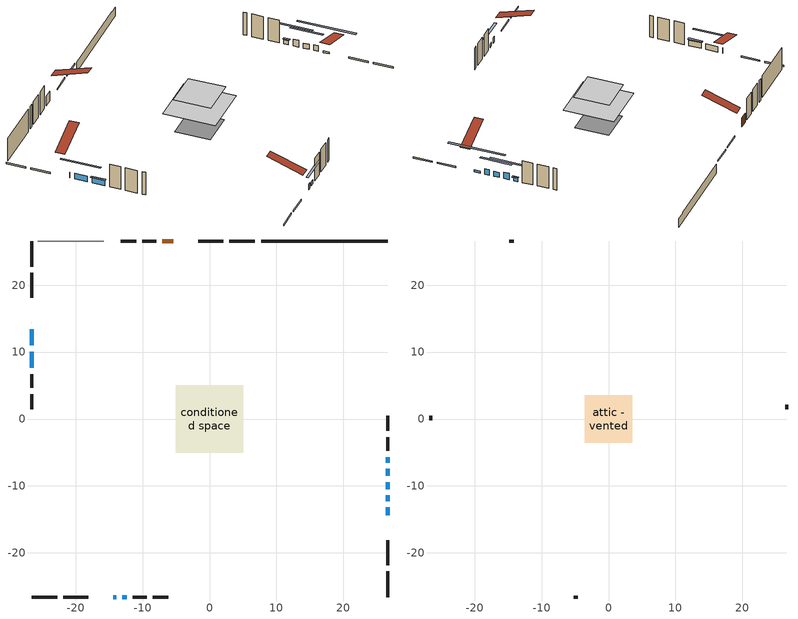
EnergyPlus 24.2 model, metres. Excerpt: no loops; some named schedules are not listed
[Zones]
conditioned space
 floor adiabatic (AdiabaticFloorConstruction): -5.06,-5.06 -5.06,5.06 5.06,5.06 5.06,-5.06 z3.25
 floor foundation (Slab1 construction): -3.42,-3.42 -3.42,3.42 3.42,3.42 3.42,-3.42 z-1.32
 wall outside (RimJoist1 construction): 6.77,26.6 2.95,26.6 / -26.6,-26.6 -22.77,-26.6 / -26.6,26.6 -26.6,22.77 / 26.6,-26.6 26.6,-22.77 z0.81:1.11
 wall outside (RimJoist2 construction): 2.02,26.6 -1.71,26.6 / -21.84,-26.6 -18.11,-26.6 / -26.6,21.84 -26.6,18.11 / 26.6,-21.84 26.6,-18.11 z0.81:1.11
 wall outside (AdiabaticWallConstruction 1): -5.41,26.6 -7.04,26.6 z0.81:2.84
 wall outside (AdiabaticWallConstruction): -26.6,14.42 -26.6,14.37 / -14.42,-26.6 -13.96,-26.6 / 26.6,-12.27 26.6,-11.43 / -26.6,13.45 -26.6,11.01 / -26.6,10.08 -26.6,7.64 z0.81:2.03; 26.6,-14.42 26.6,-13.2 z0.81:1.22; 26.6,-10.5 26.6,-9.43 z0.81:1.88; -13.03,-26.6 -12.37,-26.6 / 26.6,-6.51 26.6,-5.69 z0.81:1.63; 26.6,-8.51 26.6,-7.44 z0.81:2.23
 wall outside (Wall1 construction): -7.96,26.6 -10.03,26.6 / -11.44,-26.6 -9.38,-26.6 / -26.6,6.71 -26.6,4.65 / 26.6,-4.77 26.6,-2.7 z0.81:5.69
 wall outside (Wall2 construction): -10.96,26.6 -13.25,26.6 / -8.45,-26.6 -6.16,-26.6 / -26.6,3.72 -26.6,1.43 / 26.6,-1.77 26.6,0.52 z0.81:5.69
 wall foundation (FoundationWall1 construction): 7.7,26.6,-1.32 7.7,26.6,0.81 24.71,26.6,0.81 24.71,26.6,0.55 26.6,26.6,0.55 26.6,26.6,-1.32
 wall adiabatic (Wall4 construction): -15.77,26.6 -25.67,26.6 z0.81:5.69
 window (WindowConstruction 6): -26.6,14.42 -26.6,14.37 z0.81:2.03
 window (WindowConstruction 9): 26.6,-14.42 26.6,-13.2 z0.81:1.22
 window (WindowConstruction 7): -14.42,-26.6 -13.96,-26.6 z0.81:2.03
 window (WindowConstruction 8): 26.6,-12.27 26.6,-11.43 z0.81:2.03
 window (WindowConstruction): -26.6,13.44 -26.6,11.01 z0.81:2.03
 window (WindowConstruction 1): 26.6,-10.5 26.6,-9.43 z0.81:1.88
 window (WindowConstruction 2): -13.03,-26.6 -12.37,-26.6 z0.81:1.62
 window (WindowConstruction 3): 26.6,-8.5 26.6,-7.44 z0.81:2.23
 window (WindowConstruction 4): 26.6,-6.51 26.6,-5.7 z0.81:1.62
 window (WindowConstruction 5): -26.6,10.08 -26.6,7.64 z0.81:2.03
 door (Door): -5.41,26.6 -7.03,26.6 z0.81:2.84
 ceiling adiabatic (AdiabaticFloorConstruction): 5.06,-5.06 5.06,5.06 -5.06,5.06 -5.06,-5.06 z3.25
attic - vented
 floor to conditioned space (Floor1 construction Reversed): -3.58,-3.58 -3.58,3.58 3.58,3.58 3.58,-3.58 z5.69
 wall outside (Wall3 construction): -14.18,26.6 -14.84,26.6 / -5.23,-26.6 -4.56,-26.6 / -26.6,0.5 -26.6,-0.17 / 26.6,1.45 26.6,2.11 z0.81:5.69
 roof outside (Roof1 construction): -4.48,26.6,5.69 -4.48,19.63,8.01 -2.64,19.63,8.01 -2.64,26.6,5.69; -15.35,-26.6,5.69 -15.35,-19.63,8.01 -17.18,-19.63,8.01 -17.18,-26.6,5.69; -26.6,15.35,5.69 -19.63,15.35,8.01 -19.63,17.18,8.01 -26.6,17.18,5.69; 26.6,-15.35,5.69 19.63,-15.35,8.01 19.63,-17.18,8.01 26.6,-17.18,5.69
shading: 26.6,-8.12 26.6,-19.5 27.01,-19.5 27.01,-8.12 z6.3; -26.6,8.37 -26.6,16.08 -27.01,16.08 -27.01,8.37 z4.67; 26.6,-6.79 26.6,-13.14 27.01,-13.14 27.01,-6.79 z4.52; -9.73,-26.6 -15.67,-26.6 -15.67,-27.01 -9.73,-27.01 z4.26; 26.6,-4.8 26.6,-11.14 27.01,-11.14 27.01,-4.8 z4.87; 26.6,-5.49 26.6,-6.71 27.01,-6.71 27.01,-5.49 z1.82; -26.6,7.44 -26.6,10.28 -27.01,10.28 -27.01,7.44 z2.23
[Building]
Building 1: Terrain=Suburbs
[Site:Location]
London AP_ON: Latitude {deg}=43.03; Longitude {deg}=-81.15; Time Zone {hr}=-5; Elevation {m}=278; Keep Site Location Information=Yes
[Site:GroundTemperature:Shallow]
3.98693, 1.93205, 1.76749, 2.74264, 6.6573, 10.5537, 13.9317, 16.0716, 16.2534, 14.513, 11.2211, 7.44421
[Site:WaterMainsTemperature]
Calculation Method=Schedule; Temperature Schedule=mains temperature schedule
[Material] Roughness=Rough; Thermal Absorptance=0.9
Name | Thickness {m} | Conductivity {W/m-K} | Density {kg/m3} | Specific Heat {J/kg-K} | Solar Absorptance | Visible Absorptance
asphalt or fiberglass shingles | 0.00635 | 0.162714 | 1121.4 | 1465.45 | 0.4 | 0.4
ceiling loosefill ins | 0.0846667 | 0.0480833 | 16.02 | 1046.75 | 0.7 | 0.7
ceiling stud and cavity | 0.1397 | 0.0804637 | 65.682 | 1177.47 | 0.7 | 0.7
concrete 4.0 in. | 0.1016 | 1.803125 | 2242.8 | 837.4 | 0.7 | 0.7
concrete 8.0 in. | 0.2032 | 1.803125 | 2242.8 | 837.4 | 0.7 | 0.7
door material | 0.04445 | 0.053851 | 512.64 | 1214.23 | 0.7 | 0.7
exterior vertical ins | 0.0454343 | 0.029427 | 32.04 | 1214.23 | 0.7 | 0.7
floor covering | 0.0127 | 0.0433444 | 54.468 | 1339.84 | 0.6 | 0.6
floor rigid ins; wall rigid ins | 0.512978 | 0.029427 | 32.04 | 1214.23 | 0.7 | 0.7
floor stud and cavity | 0.1397 | 1.75129 | 37.0049 | 1207.88 | 0.7 | 0.7
furniture material conditioned space 1 | 0.1524 | 0.115458 | 640.8 | 1214.23 | 0.6 | 0.6
gypsum board | 0.0127 | 0.160291 | 801 | 837.4 | 0.6 | 0.6
gypsum board 1 | 0.0127 | 0.160291 | 801 | 837.4 | 0.7 | 0.7
osb sheathing 0.5 in. | 0.0127 | 0.115458 | 512.64 | 1214.23 | 0.7 | 0.7
osb sheathing 0.5 in. 1 | 0.0127 | 0.115458 | 512.64 | 1214.23 | 0.4 | 0.4
osb sheathing 0.75 in. | 0.01905 | 0.115458 | 512.64 | 1214.23 | 0.7 | 0.7
osb sheathing 2.0 in. | 0.0508 | 0.115458 | 512.64 | 1214.23 | 0.7 | 0.7
rim joist rigid ins | 0.051816 | 0.029427 | 32.04 | 1214.23 | 0.7 | 0.7
rim joist stud and cavity | 0.0508 | 0.0452492 | 125.044 | 1163.47 | 0.6 | 0.6
rim joist stud and cavity 1 | 0.0508 | 0.258559 | 125.044 | 1163.47 | 0.6 | 0.6
wall stud and cavity | 0.1397 | 0.0805465 | 139.0536 | 1170.24 | 0.7 | 0.7
wall stud and cavity 1 | 0.1397 | 0.0918269 | 139.0536 | 1170.24 | 0.7 | 0.7
wall stud and cavity 2 | 0.0889 | 6.1454 | 50.32683 | 1063.81 | 0.6 | 0.6
wall stud and cavity 3 | 0.1397 | 0.0736287 | 139.0536 | 1170.24 | 0.7 | 0.7
wall stud and cavity 4 | 0.0889 | 0.380278 | 52.3479 | 1209.89 | 0.7 | 0.7
wall stud and cavity 5 | 0.0889 | 0.391764 | 83.0341 | 1211.67 | 0.7 | 0.7
wood siding | 0.0254 | 0.102417 | 544.68 | 1172.36 | 0.4 | 0.4
wood siding 1 | 0.00254 | 0.102417 | 544.68 | 1172.36 | 0.4 | 0.4
wood siding 2; wood siding 3; wood siding 4 | 0.0254 | 0.102417 | 544.68 | 1172.36 | 0.7 | 0.7
[WindowMaterial:SimpleGlazingSystem]
Name | U-Factor {W/m2-K} | Solar Heat Gain Coefficient
WindowMaterial | 2.93496 | 0.62
WindowMaterial 1 | 2.94859 | 0.58
WindowMaterial 2 | 3.04681 | 0.46
WindowMaterial 3 | 2.819127 | 0.6
WindowMaterial 4 | 3.04227 | 0.48
WindowMaterial 5 | 2.98606 | 0.56
WindowMaterial 6 | 3.04965 | 0.33
WindowMaterial 7 | 2.97868 | 0.61
WindowMaterial 8 | 2.95937 | 0.63
WindowMaterial 9 | 6.65348 | 0.47
[Construction]
AdiabaticFloorConstruction: floor stud and cavity, floor rigid ins, osb sheathing 0.75 in., floor covering
AdiabaticWallConstruction: wood siding 3, wall rigid ins, wall stud and cavity 4, gypsum board
AdiabaticWallConstruction 1: wood siding 4, wall rigid ins, wall stud and cavity 4, gypsum board
Door: door material
Floor1 construction Reversed: gypsum board, ceiling stud and cavity, ceiling loosefill ins
FoundationWall1 construction: concrete 8.0 in., gypsum board 1
furniture construction conditioned space 1: furniture material conditioned space 1
PartitionWallConstruction: gypsum board, wall stud and cavity 5, gypsum board
RimJoist1 construction: wood siding 2, osb sheathing 2.0 in., rim joist stud and cavity
RimJoist2 construction: wood siding 2, rim joist rigid ins, osb sheathing 2.0 in., rim joist stud and cavity 1
Roof1 construction: asphalt or fiberglass shingles
Slab1 construction: concrete 4.0 in.
Wall1 construction: wood siding, osb sheathing 0.5 in., wall stud and cavity, gypsum board
Wall2 construction: wood siding, osb sheathing 0.5 in., wall stud and cavity 1, gypsum board
Wall3 construction: wood siding 1, wall stud and cavity 2
Wall4 construction: osb sheathing 0.5 in. 1, wall stud and cavity 3, gypsum board
WindowConstruction: WindowMaterial
WindowConstruction 1: WindowMaterial 1
WindowConstruction 2: WindowMaterial 2
WindowConstruction 3: WindowMaterial 3
WindowConstruction 4: WindowMaterial 4
WindowConstruction 5: WindowMaterial 5
WindowConstruction 6: WindowMaterial 6
WindowConstruction 7: WindowMaterial 7
WindowConstruction 8: WindowMaterial 8
WindowConstruction 9: WindowMaterial 9
[Zone] Multiplier=1; Part of Total Floor Area=Yes
Name | Volume {m3}
attic - vented | 19.3031
conditioned space | 377.7
[Space]
Name | Zone | Volume {m3}
attic - vented 1 | attic - vented | 19.3031
conditioned space 1 | conditioned space | 377.7
[ZoneInfiltration:EffectiveLeakageArea]
infil attic - vented 1: Zone or Space=attic - vented 1; Schedule=Always On Discrete; Effective Air Leakage Area {cm2}=2233.75; Stack Coefficient=0.000500655; Wind Coefficient=1.51178e-05
[ZoneMixing]
whole house fan mix: Zone or Space=attic - vented; Schedule=Always On Continuous; Design Flow Rate Calculation Method=Flow/Zone; Design Flow Rate {m3/s}=0; Source Zone or Space=conditioned space
[SurfaceProperty:ExposedFoundationPerimeter]
Slab1: Exposed Perimeter Calculation Method=TotalExposedPerimeter; Total Exposed Perimeter {m}=18.895
[InternalMass] Zone or ZoneList=conditioned space; Space or SpaceList=conditioned space 1
Name | Construction | Surface Area {m2}
furniture mass conditioned space 1 | furniture construction conditioned space 1 | 59.6878
partition wall mass | PartitionWallConstruction | 149.22
[Lights]
interior lighting: Zone or ZoneList or Space or SpaceList=conditioned space 1; Schedule=interior lighting schedule; Design Level Calculation Method=LightingLevel; Lighting Level {W}=343.2; Return Air Fraction=0; Fraction Radiant=0.6; Fraction Visible=0.2; Fraction Replaceable=1
[People]
occupants: Zone or ZoneList or Space or SpaceList=conditioned space 1; Number of People Schedule=occupants schedule; Number of People Calculation Method=People; Number of People=3; Fraction Radiant=0.314171; Sensible Heat Fraction=0.56303; Activity Level Schedule=occupants activity schedule; Carbon Dioxide Generation Rate {m3/s-W}=0; Enable ASHRAE 55 Comfort Warnings=No; Mean Radiant Temperature Calculation Type=EnclosureAveraged
[ElectricEquipment] Zone or ZoneList or Space or SpaceList=conditioned space 1; Design Level Calculation Method=EquipmentLevel
Name | Schedule | Design Level {W} | Fraction Latent | Fraction Radiant | Fraction Lost
clothes dryer | clothes dryer schedule | 140.772 | 0.015 | 0.081 | 0.85
clothes washer | clothes washer schedule | 32.1985 | 0.03 | 0.162 | 0.7
cooking range | cooking range schedule | 208.969 | 0.08 | 0.432 | 0.2
dishwasher | dishwasher schedule | 66.8632 | 0.3 | 0.18 | 0.4
fridge | fridge schedule | 72.9452 | 0 | 0.6 | 0
mech vent house fan | mech vent house fan schedule | 1.345 | 0 | 0 | 1
mech vent house fan cfis | mech vent house fan cfis schedule | 0 | 0 | 0 | 0
misc plug loads | misc plug loads schedule | 494.7 | 0.045 | 0.513 | 0.1
whole house fan | Always On Discrete | 0 | 0 | 0 | 1
[OtherEquipment] Zone or ZoneList or Space or SpaceList=conditioned space 1; Design Level Calculation Method=EquipmentLevel
Name | Fuel Type | Schedule | Design Level {W} | Fraction Latent | Fraction Radiant | Fraction Lost
clothes dryer 1 | Electricity | clothes dryer schedule | 0 | 0.015 | 0.081 | 0.85
cooking range 1 | Electricity | cooking range schedule | 0 | 0.08 | 0.432 | 0.2
general water use latent | None | general water use schedule | 59.3978 | 1 | 0 | 0
general water use sensible | None | general water use schedule | -58.539 | 0 | 0.6 | 0
mech vent house fan latent load | None | Always On Discrete | 0 | 1 | 0 | 0
mech vent house fan sensible load | None | Always On Discrete | 0 | 0 | 0 | 0
water heater energy adjustment1 | NaturalGas | Always On Discrete | 0.01 | 0 | 0 | 1
[ZoneInfiltration:DesignFlowRate] Zone or ZoneList or Space or SpaceList=conditioned space 1; Schedule=Always On Discrete; Design Flow Rate Calculation Method=Flow/Zone; Design Flow Rate {m3/s}=0
infil flow; natural vent flow; whole house fan flow
[AvailabilityManager:Scheduled]
central ac and furnace airloop Availability Manager: Schedule=Always On Discrete
[Foundation:Kiva]
Foundation Kiva 1: Initial Indoor Air Temperature {C}=18; Wall Height Above Grade {m}=0.810006; Wall Depth Below Slab {m}=0.2032; Custom Block Material Name 1=exterior vertical ins; Custom Block Depth 1 {m}=2.13; Custom Block X Position 1 {m}=0.2159; Custom Block Z Position 1 {m}=0
[Foundation:Kiva:Settings]
Soil Conductivity {W/m-K}=0.849921; Soil Density {kg/m3}=1842.3; Soil Specific Heat {J/kg-K}=418.7; Ground Solar Absorptivity=0.9; Ground Thermal Absorptivity=0.9; Ground Surface Roughness {m}=0.03; Far-Field Width {m}=40; Deep-Ground Boundary Condition=ZeroFlux; Deep-Ground Depth {m}=40; Minimum Cell Dimension {m}=0.2; Maximum Cell Growth Coefficient=3; Simulation Timestep=Timestep
[Exterior:Lights]
exterior lighting: Schedule=exterior lighting schedule; Design Level {W}=75.6
[EnergyManagementSystem:GlobalVariable]
central_ac_and_furnace_airloop_Fan_RTF
infil_program_Qfan
infil_program_Qinf
natural_vent_program_Qnv
natural_vent_program_Qwhf
[EnergyManagementSystem:Sensor]
Name | Output:Variable or Output:Meter Index Key | Output:Variable or Output:Meter
airflow_gain | infil flow | Infiltration Sensible Heat Gain Energy
airflow_gain_1 | natural vent flow | Infiltration Sensible Heat Gain Energy
airflow_gain_2 | whole house fan flow | Infiltration Sensible Heat Gain Energy
airflow_loss | infil flow | Infiltration Sensible Heat Loss Energy
airflow_loss_1 | natural vent flow | Infiltration Sensible Heat Loss Energy
airflow_loss_2 | whole house fan flow | Infiltration Sensible Heat Loss Energy
clg_load_cond |  | Cooling:EnergyTransfer:Zone:CONDITIONED SPACE
clg_sp_s; clg_sp_s_1 | cooling setpoint | Schedule Value
clothes_dryer_exhaust_0_sch_s | clothes dryer exhaust 0 schedule | Schedule Value
cool_season | cooling season schedule | Schedule Value
htg_load_cond |  | Heating:EnergyTransfer:Zone:CONDITIONED SPACE
htg_sp_s; htg_sp_s_1 | heating setpoint | Schedule Value
ig_ee_conv | clothes dryer | Electric Equipment Convective Heating Energy
ig_ee_conv_2 | cooking range | Electric Equipment Convective Heating Energy
ig_ee_conv_4 | fridge | Electric Equipment Convective Heating Energy
ig_ee_conv_5 | misc plug loads | Electric Equipment Convective Heating Energy
ig_ee_conv_6 | whole house fan | Electric Equipment Convective Heating Energy
ig_ee_rad | clothes dryer | Electric Equipment Radiant Heating Energy
ig_ee_rad_2 | cooking range | Electric Equipment Radiant Heating Energy
ig_ee_rad_4 | fridge | Electric Equipment Radiant Heating Energy
ig_ee_rad_5 | misc plug loads | Electric Equipment Radiant Heating Energy
ig_ee_rad_6 | whole house fan | Electric Equipment Radiant Heating Energy
ig_lgt_conv | interior lighting | Lights Convective Heating Energy
ig_lgt_rad | interior lighting | Lights Radiant Heating Energy
ig_lgt_vis | interior lighting | Lights Visible Radiation Heating Energy
ig_oe_conv | clothes dryer 1 | Other Equipment Convective Heating Energy
ig_oe_conv_1 | cooking range 1 | Other Equipment Convective Heating Energy
ig_oe_conv_2 | general water use latent | Other Equipment Convective Heating Energy
ig_oe_conv_3 | general water use sensible | Other Equipment Convective Heating Energy
ig_oe_conv_4 | water heater energy adjustment1 | Other Equipment Convective Heating Energy
ig_oe_rad | clothes dryer 1 | Other Equipment Radiant Heating Energy
ig_oe_rad_1 | cooking range 1 | Other Equipment Radiant Heating Energy
ig_oe_rad_2 | general water use latent | Other Equipment Radiant Heating Energy
ig_oe_rad_3 | general water use sensible | Other Equipment Radiant Heating Energy
ig_oe_rad_4 | water heater energy adjustment1 | Other Equipment Radiant Heating Energy
ig_ppl_conv | occupants | People Convective Heating Energy
ig_ppl_rad | occupants | People Radiant Heating Energy
im_conv | furniture mass conditioned space 1 | Surface Inside Face Convection Heat Gain Energy
im_conv_1 | partition wall mass | Surface Inside Face Convection Heat Gain Energy
im_ig | furniture mass conditioned space 1 | Surface Inside Face Internal Gains Radiation Heat Gain Energy
im_ig_1 | partition wall mass | Surface Inside Face Internal Gains Radiation Heat Gain Energy
im_lgt | furniture mass conditioned space 1 | Surface Inside Face Lights Radiation Heat Gain Energy
im_lgt_1 | partition wall mass | Surface Inside Face Lights Radiation Heat Gain Energy
im_sol | furniture mass conditioned space 1 | Surface Inside Face Solar Radiation Heat Gain Energy
im_sol_1 | partition wall mass | Surface Inside Face Solar Radiation Heat Gain Energy
im_surf | furniture mass conditioned space 1 | Surface Inside Face Net Surface Thermal Radiation Heat Gain Energy
im_surf_1 | partition wall mass | Surface Inside Face Net Surface Thermal Radiation Heat Gain Energy
mv_conv | mech vent house fan | Electric Equipment Convective Heating Energy
mv_conv_1 | mech vent house fan cfis | Electric Equipment Convective Heating Energy
mv_conv_2 | mech vent house fan latent load | Other Equipment Convective Heating Energy
mv_conv_3 | mech vent house fan sensible load | Other Equipment Convective Heating Energy
mv_rad | mech vent house fan | Electric Equipment Radiant Heating Energy
mv_rad_1 | mech vent house fan cfis | Electric Equipment Radiant Heating Energy
mv_rad_2 | mech vent house fan latent load | Other Equipment Radiant Heating Energy
mv_rad_3 | mech vent house fan sensible load | Other Equipment Radiant Heating Energy
natural_vent_s | natural vent schedule | Schedule Value
out_pb_s |  | Site Outdoor Air Barometric Pressure
out_wt_s |  | Site Outdoor Air Humidity Ratio
site_vw_s |  | Site Wind Speed
ss_back_out | Window1 | Surface Window Shortwave from Zone Back Out Window Heat Transfer Rate
ss_back_out_1 | Window11 | Surface Window Shortwave from Zone Back Out Window Heat Transfer Rate
ss_back_out_2 | Window2 | Surface Window Shortwave from Zone Back Out Window Heat Transfer Rate
ss_back_out_3 | Window3 | Surface Window Shortwave from Zone Back Out Window Heat Transfer Rate
ss_back_out_4 | Window4 | Surface Window Shortwave from Zone Back Out Window Heat Transfer Rate
ss_back_out_5 | Window5 | Surface Window Shortwave from Zone Back Out Window Heat Transfer Rate
ss_back_out_6 | Window6 | Surface Window Shortwave from Zone Back Out Window Heat Transfer Rate
ss_back_out_7 | Window7 | Surface Window Shortwave from Zone Back Out Window Heat Transfer Rate
ss_back_out_8 | Window8 | Surface Window Shortwave from Zone Back Out Window Heat Transfer Rate
ss_back_out_9 | Window9 | Surface Window Shortwave from Zone Back Out Window Heat Transfer Rate
ss_conv | Door1 | Surface Inside Face Convection Heat Gain Energy
ss_conv_1 | Window1 | Surface Inside Face Convection Heat Gain Energy
ss_conv_10 | Window9 | Surface Inside Face Convection Heat Gain Energy
ss_conv_2 | Window11 | Surface Inside Face Convection Heat Gain Energy
ss_conv_3 | Window2 | Surface Inside Face Convection Heat Gain Energy
ss_conv_4 | Window3 | Surface Inside Face Convection Heat Gain Energy
ss_conv_5 | Window4 | Surface Inside Face Convection Heat Gain Energy
ss_conv_6 | Window5 | Surface Inside Face Convection Heat Gain Energy
ss_conv_7 | Window6 | Surface Inside Face Convection Heat Gain Energy
ss_conv_8 | Window7 | Surface Inside Face Convection Heat Gain Energy
ss_conv_9 | Window8 | Surface Inside Face Convection Heat Gain Energy
ss_ig | Door1 | Surface Inside Face Internal Gains Radiation Heat Gain Energy
ss_ig_1 | Window1 | Surface Inside Face Internal Gains Radiation Heat Gain Energy
ss_ig_10 | Window9 | Surface Inside Face Internal Gains Radiation Heat Gain Energy
ss_ig_2 | Window11 | Surface Inside Face Internal Gains Radiation Heat Gain Energy
ss_ig_3 | Window2 | Surface Inside Face Internal Gains Radiation Heat Gain Energy
ss_ig_4 | Window3 | Surface Inside Face Internal Gains Radiation Heat Gain Energy
ss_ig_5 | Window4 | Surface Inside Face Internal Gains Radiation Heat Gain Energy
ss_ig_6 | Window5 | Surface Inside Face Internal Gains Radiation Heat Gain Energy
ss_ig_7 | Window6 | Surface Inside Face Internal Gains Radiation Heat Gain Energy
ss_ig_8 | Window7 | Surface Inside Face Internal Gains Radiation Heat Gain Energy
ss_ig_9 | Window8 | Surface Inside Face Internal Gains Radiation Heat Gain Energy
ss_lgt | Door1 | Surface Inside Face Lights Radiation Heat Gain Energy
ss_sol | Door1 | Surface Inside Face Solar Radiation Heat Gain Energy
ss_surf | Door1 | Surface Inside Face Net Surface Thermal Radiation Heat Gain Energy
ss_surf_1 | Window1 | Surface Inside Face Net Surface Thermal Radiation Heat Gain Energy
ss_surf_10 | Window9 | Surface Inside Face Net Surface Thermal Radiation Heat Gain Energy
ss_surf_2 | Window11 | Surface Inside Face Net Surface Thermal Radiation Heat Gain Energy
ss_surf_3 | Window2 | Surface Inside Face Net Surface Thermal Radiation Heat Gain Energy
ss_surf_4 | Window3 | Surface Inside Face Net Surface Thermal Radiation Heat Gain Energy
ss_surf_5 | Window4 | Surface Inside Face Net Surface Thermal Radiation Heat Gain Energy
ss_surf_6 | Window5 | Surface Inside Face Net Surface Thermal Radiation Heat Gain Energy
ss_surf_7 | Window6 | Surface Inside Face Net Surface Thermal Radiation Heat Gain Energy
ss_surf_8 | Window7 | Surface Inside Face Net Surface Thermal Radiation Heat Gain Energy
ss_surf_9 | Window8 | Surface Inside Face Net Surface Thermal Radiation Heat Gain Energy
ss_trans_in | Window1 | Surface Window Transmitted Solar Radiation Rate
ss_trans_in_1 | Window11 | Surface Window Transmitted Solar Radiation Rate
ss_trans_in_2 | Window2 | Surface Window Transmitted Solar Radiation Rate
ss_trans_in_3 | Window3 | Surface Window Transmitted Solar Radiation Rate
ss_trans_in_4 | Window4 | Surface Window Transmitted Solar Radiation Rate
ss_trans_in_5 | Window5 | Surface Window Transmitted Solar Radiation Rate
ss_trans_in_6 | Window6 | Surface Window Transmitted Solar Radiation Rate
ss_trans_in_7 | Window7 | Surface Window Transmitted Solar Radiation Rate
ss_trans_in_8 | Window8 | Surface Window Transmitted Solar Radiation Rate
ss_trans_in_9 | Window9 | Surface Window Transmitted Solar Radiation Rate
ss_trans_out | Window1 | Surface Inside Face Initial Transmitted Diffuse Transmitted Out Window Solar Radiation Rate
ss_trans_out_1 | Window11 | Surface Inside Face Initial Transmitted Diffuse Transmitted Out Window Solar Radiation Rate
ss_trans_out_2 | Window2 | Surface Inside Face Initial Transmitted Diffuse Transmitted Out Window Solar Radiation Rate
ss_trans_out_3 | Window3 | Surface Inside Face Initial Transmitted Diffuse Transmitted Out Window Solar Radiation Rate
ss_trans_out_4 | Window4 | Surface Inside Face Initial Transmitted Diffuse Transmitted Out Window Solar Radiation Rate
ss_trans_out_5 | Window5 | Surface Inside Face Initial Transmitted Diffuse Transmitted Out Window Solar Radiation Rate
ss_trans_out_6 | Window6 | Surface Inside Face Initial Transmitted Diffuse Transmitted Out Window Solar Radiation Rate
ss_trans_out_7 | Window7 | Surface Inside Face Initial Transmitted Diffuse Transmitted Out Window Solar Radiation Rate
ss_trans_out_8 | Window8 | Surface Inside Face Initial Transmitted Diffuse Transmitted Out Window Solar Radiation Rate
ss_trans_out_9 | Window9 | Surface Inside Face Initial Transmitted Diffuse Transmitted Out Window Solar Radiation Rate
s_conv | Floor1 | Surface Inside Face Convection Heat Gain Energy
s_conv_1 | FoundationWall1 | Surface Inside Face Convection Heat Gain Energy
s_conv_10 | RimJoist2:270 | Surface Inside Face Convection Heat Gain Energy
s_conv_11 | RimJoist2:90 | Surface Inside Face Convection Heat Gain Energy
s_conv_12 | Slab1 | Surface Inside Face Convection Heat Gain Energy
s_conv_13 | Wall1:0 | Surface Inside Face Convection Heat Gain Energy
s_conv_14 | Wall1:180 | Surface Inside Face Convection Heat Gain Energy
s_conv_15 | Wall1:270 | Surface Inside Face Convection Heat Gain Energy
s_conv_16 | Wall1:90 | Surface Inside Face Convection Heat Gain Energy
s_conv_17 | Wall2:0 | Surface Inside Face Convection Heat Gain Energy
s_conv_18 | Wall2:180 | Surface Inside Face Convection Heat Gain Energy
s_conv_19 | Wall2:270 | Surface Inside Face Convection Heat Gain Energy
s_conv_2 | inferred conditioned ceiling | Surface Inside Face Convection Heat Gain Energy
s_conv_20 | Wall2:90 | Surface Inside Face Convection Heat Gain Energy
s_conv_21 | Wall4 | Surface Inside Face Convection Heat Gain Energy
s_conv_3 | inferred conditioned floor | Surface Inside Face Convection Heat Gain Energy
s_conv_4 | RimJoist1:0 | Surface Inside Face Convection Heat Gain Energy
s_conv_5 | RimJoist1:180 | Surface Inside Face Convection Heat Gain Energy
s_conv_6 | RimJoist1:270 | Surface Inside Face Convection Heat Gain Energy
s_conv_7 | RimJoist1:90 | Surface Inside Face Convection Heat Gain Energy
s_conv_8 | RimJoist2:0 | Surface Inside Face Convection Heat Gain Energy
s_conv_9 | RimJoist2:180 | Surface Inside Face Convection Heat Gain Energy
s_ig | Floor1 | Surface Inside Face Internal Gains Radiation Heat Gain Energy
s_ig_1 | FoundationWall1 | Surface Inside Face Internal Gains Radiation Heat Gain Energy
s_ig_10 | RimJoist2:270 | Surface Inside Face Internal Gains Radiation Heat Gain Energy
s_ig_11 | RimJoist2:90 | Surface Inside Face Internal Gains Radiation Heat Gain Energy
s_ig_12 | Slab1 | Surface Inside Face Internal Gains Radiation Heat Gain Energy
s_ig_13 | Wall1:0 | Surface Inside Face Internal Gains Radiation Heat Gain Energy
s_ig_14 | Wall1:180 | Surface Inside Face Internal Gains Radiation Heat Gain Energy
